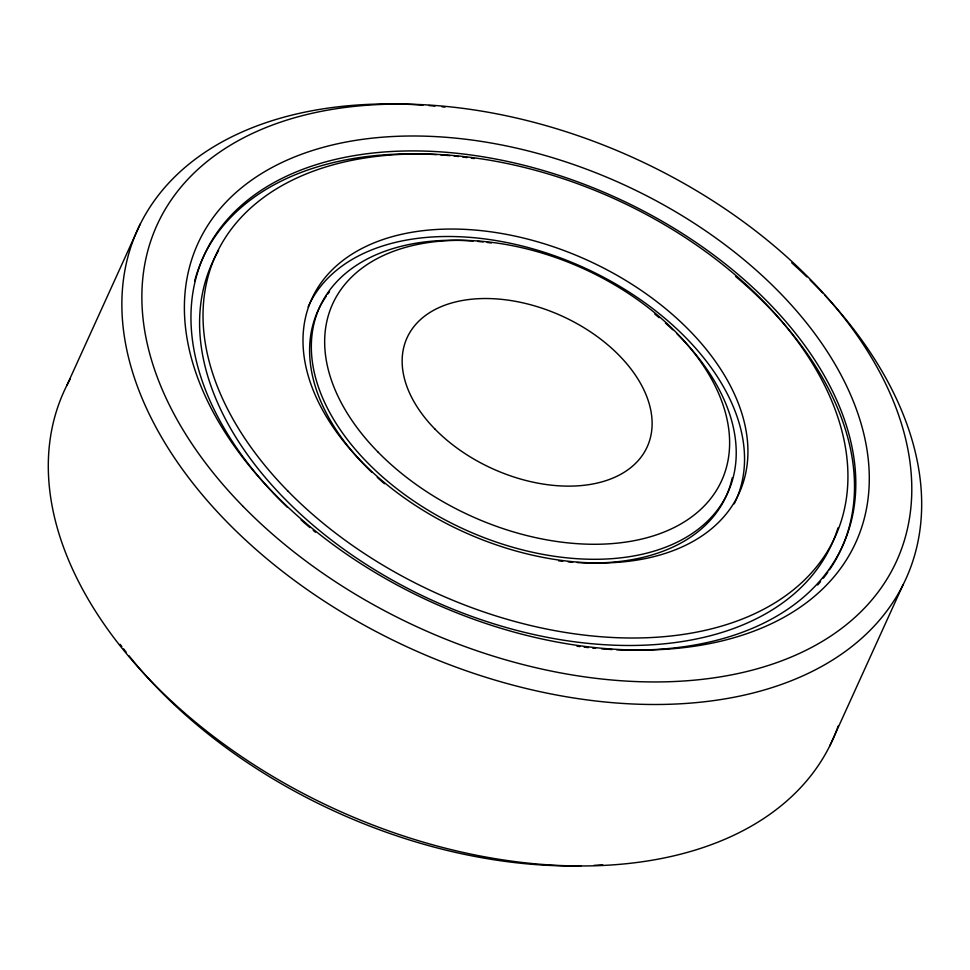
<?xml version="1.0" encoding="UTF-8"?>
<svg xmlns="http://www.w3.org/2000/svg" width="970" height="970" viewBox="0 0 970 970"><rect width="100%" height="100%" fill="white"/><g stroke="black" fill="none" stroke-linecap="round" stroke-linejoin="round"><path stroke-width="1.45" d="M66.845 385.454L140.298 223.888M829.702 746.112L903.155 584.546M838.238 725.887A421.974 268.35 24.4 0 1 338.663 810.738A421.974 268.35 24.4 0 1 70.264 378.967M824.597 294.989A421.974 268.35 24.4 0 1 733.271 697.394A421.974 268.35 24.4 0 1 153.963 423.502A421.974 268.35 24.4 0 1 423.005 105.124M428.982 105.572A421.974 268.35 24.4 0 1 434.984 106.094M442.09 106.809A421.974 268.35 24.4 0 1 444.951 107.112M791.726 262.809A421.974 268.35 24.4 0 1 806.87 276.935M810.083 280.087A421.974 268.35 24.4 0 1 822.572 292.843M838.019 527.838A340.215 216.358 24.4 0 1 435.384 601.727A340.215 216.358 24.4 0 1 218.577 250.599M732.241 477.883A224.179 142.566 24.4 0 1 577.15 562.539M572.652 562.236A224.179 142.566 24.4 0 1 568.141 561.848M562.697 561.29A224.179 142.566 24.4 0 1 558.599 560.805M384.532 483.763A224.179 142.566 24.4 0 1 377.257 477.373M371.922 472.39A224.179 142.566 24.4 0 1 326.272 296.177M327.848 293.995A224.179 142.566 24.4 0 1 329.485 291.849M677.133 334.007A224.179 142.566 24.4 0 1 641.861 554.331A224.179 142.566 24.4 0 1 329.351 411.85A224.179 142.566 24.4 0 1 473.154 241.009M477.664 241.397A224.179 142.566 24.4 0 1 483.108 241.954M487.219 242.439A224.179 142.566 24.4 0 1 491.329 242.985M654.823 314.122A224.179 142.566 24.4 0 1 659.151 317.675M665.468 323.107A224.179 142.566 24.4 0 1 672.792 329.812M287.472 507.358A350.764 223.064 24.4 0 1 331.437 160.377A350.764 223.064 24.4 0 1 822.73 372.929A350.764 223.064 24.4 0 1 616.58 649.754M612.106 649.536A350.764 223.064 24.4 0 1 601.57 648.833M595.519 648.324A350.764 223.064 24.4 0 1 592.682 648.045M588.426 647.608A350.764 223.064 24.4 0 1 584.146 647.123M579.866 646.59A350.764 223.064 24.4 0 1 577.005 646.226M315.48 532.215A350.764 223.064 24.4 0 1 313.225 530.36M309.879 527.559A350.764 223.064 24.4 0 1 301.124 519.981M602.709 864.816A406.151 258.287 24.4 0 1 594.064 865.349M580.933 865.834A406.151 258.287 24.4 0 1 128.962 655.732M126.258 652.313A406.151 258.287 24.4 0 1 123.602 648.881M121.856 646.59A406.151 258.287 24.4 0 1 120.134 644.298M735.599 276.438A350.764 223.064 24.4 0 1 829.495 569.79M827.81 572.215A350.764 223.064 24.4 0 1 823.385 578.144M820.571 581.612A350.764 223.064 24.4 0 1 817.637 585.019M194.691 280.912A350.764 223.064 24.4 0 1 436.379 154.618M440.889 154.921A350.764 223.064 24.4 0 1 449.959 155.661M454.215 156.073A350.764 223.064 24.4 0 1 458.483 156.534M462.751 157.031A350.764 223.064 24.4 0 1 467.043 157.577M471.335 158.158A350.764 223.064 24.4 0 1 474.209 158.571M308.108 306.956A234.728 149.271 24.4 0 1 585.868 268.508A234.728 149.271 24.4 0 1 734.229 503.782M243.143 506.473A406.151 258.287 24.4 0 0 893.903 566.674A406.151 258.287 24.4 0 0 443.29 106.166A406.151 258.287 24.4 0 0 243.143 506.473M361.519 461.587A234.728 149.271 24.4 0 0 737.6 496.373A234.728 149.271 24.4 0 0 477.179 230.242A234.728 149.271 24.4 0 0 361.519 461.587M287.847 491.026A340.215 216.358 24.4 0 0 832.951 541.454A340.215 216.358 24.4 0 0 455.5 155.709A340.215 216.358 24.4 0 0 287.847 491.026M274.462 493.948A361.313 229.781 24.4 0 0 853.382 547.504A361.313 229.781 24.4 0 0 452.505 137.837A361.313 229.781 24.4 0 0 274.462 493.948M377.936 451.984A213.63 135.849 24.4 0 0 720.213 483.654A213.63 135.849 24.4 0 0 483.205 241.433A213.63 135.849 24.4 0 0 377.936 451.984M435.033 429.164A131.871 83.856 24.4 0 0 646.311 448.71A131.871 83.856 24.4 0 0 500.011 299.196A131.871 83.856 24.4 0 0 435.033 429.164"/></g></svg>
